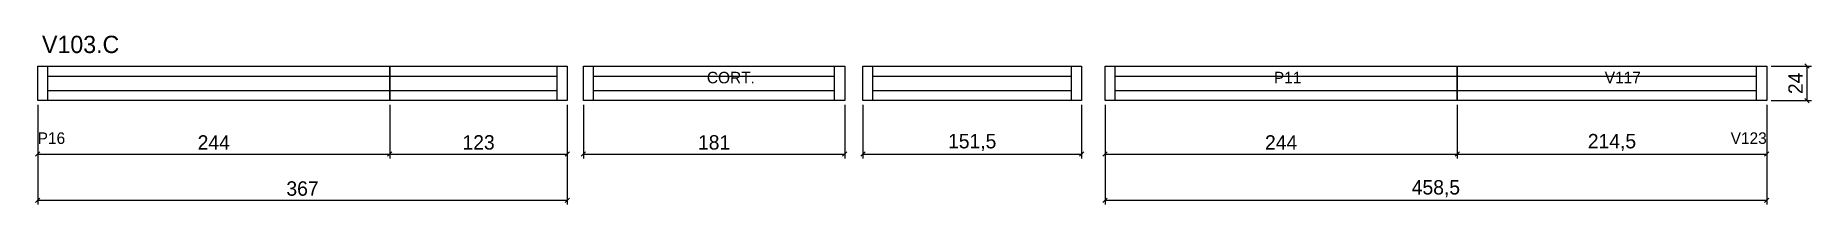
# Model space of a CAD drawing. Extents: x -10500 to 1229, y -96 to 21.
# Drawn here: x -2 to 1229, y -96 to 21 of the extents above; entities outside this region: 2.
import ezdxf
from ezdxf.enums import TextEntityAlignment as Align

# ---------------------------------------------------------------- set-up
doc = ezdxf.new("R2010")
doc.units = 0
for name, color, linetype in [('5', 5, 'Continuous'), ('COTA', 241, 'Continuous'), ('NOMENCLATURA', 7, 'Continuous'), ('Painéis', 200, 'Continuous'), ('SARR_2.2x7', 40, 'Continuous'), ('SARR_EDITAR', 141, 'Continuous')]:
    doc.layers.add(name, color=color, linetype=linetype)
doc.dimstyles.new('PAINEL', dxfattribs={"dimtxt": 10, "dimasz": 3, "dimexe": 3, "dimexo": 3, "dimgap": 3, "dimtad": 1, "dimblk": 'OBLIQUE', "dimblk1": 'OBLIQUE', "dimcen": 2.5, "dimclrd": 4, "dimclre": 4, "dimclrt": 240, "dimazin": 3, "dimtfac": 1, "dimtmove": 0, "dimatfit": 3})

# ---------------------------------------------------------------- blocks, each defined once
blk = doc.blocks.new('_OBLIQUE')
at = {"color": 0, "linetype": 'BYBLOCK'}
blk.add_line((-0.5, -0.5), (0.5, 0.5), dxfattribs=at)

msp = doc.modelspace()

# ---------------------------------------------------------------- linework, layer by layer
msp.add_line((-9500, 0), (-9490, 0))
at = {"layer": 'Painéis'}
for p, q in [((244, -24), (244, 0)), ((983.6, -24), (983.6, 0))]:
    msp.add_line(p, q, dxfattribs=at)
for points in [[(244, -24), (0, -24), (0, 0), (244, 0)], [(244, 0), (367, 0), (367, -24), (244, -24)], [(378.2, 0), (559.2, 0), (559.2, -24), (378.2, -24)], [(571.8, 0), (723.3, 0), (723.3, -24), (571.8, -24)], [(983.6, -24), (739.6, -24), (739.6, 0), (983.6, 0)], [(983.6, 0), (1198.1, 0), (1198.1, -24), (983.6, -24)]]:
    msp.add_lwpolyline(points, close=True, dxfattribs=at)
at = {"layer": 'SARR_2.2x7'}
for p, q in [((7, -24), (7, 0)), ((360, -24), (360, 0)), ((385.2, -24), (385.2, 0)), ((552.2, -24), (552.2, 0)), ((578.8, -24), (578.8, 0)), ((716.3, -24), (716.3, 0)), ((746.6, -24), (746.6, 0)), ((1191.1, -24), (1191.1, 0)), ((7, -7), (360, -7)), ((385.2, -7), (552.2, -7)), ((578.8, -7), (716.3, -7)), ((746.6, -7), (1191.1, -7)), ((7, -17), (360, -17)), ((385.2, -17), (552.2, -17)), ((578.8, -17), (716.3, -17)), ((746.6, -17), (1191.1, -17))]:
    msp.add_line(p, q, dxfattribs=at)
at = {"layer": 'SARR_EDITAR'}
msp.add_line((-10500, 0), (-10490, 0), dxfattribs=at)

# ---------------------------------------------------------------- texts
at = {"layer": '5'}
for s, p in [('CORT.', (463.7, -12)), ('P11', (856.6, -12)), ('V117', (1085.85, -12)), ('P16', (0, -54))]:
    msp.add_text(s, height=8, dxfattribs=at).set_placement(p)
msp.add_text('V123', height=8, dxfattribs=at).set_placement((1198.1, -54), align=Align.RIGHT)
at = {"layer": 'NOMENCLATURA'}
msp.add_text('V103.C', height=12, dxfattribs=at).set_placement((3, 9))

# ---------------------------------------------------------------- dimensions: what is measured, and where the dimension line sits
at = {"layer": 'COTA'}
msp.add_linear_dim(base=(1226.1, -24), p1=(1198.1, -24), p2=(1198.1, 0), angle=90, dimstyle='PAINEL', dxfattribs=at).render()
for base, p1, p2 in [((0, -61), (0, -24), (244, -24)), ((0, -93), (0, -24), (367, -24)), ((244, -61), (244, -24), (367, -24)), ((378.2, -61), (378.2, -24), (559.2, -24)), ((571.8, -61), (571.8, -24), (723.3, -24)), ((739.6, -61), (739.6, -24), (983.6, -24)), ((739.6, -93), (739.6, -24), (1198.1, -24)), ((983.6, -61), (983.6, -24), (1198.1, -24))]:
    msp.add_linear_dim(base=base, p1=p1, p2=p2, dimstyle='PAINEL', dxfattribs=at).render()

doc.saveas('drawing.dxf')
